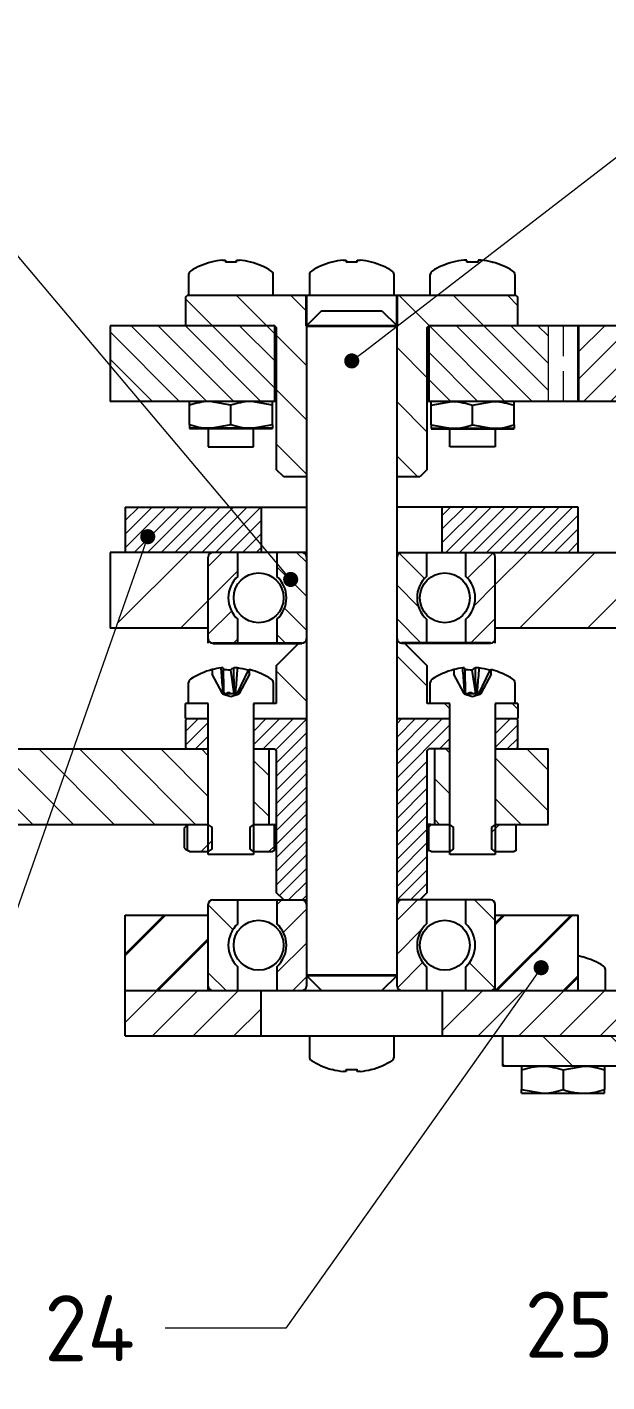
# Model space of a CAD drawing. Header units: millimetres. Extents: x 16604 to 36223, y 4309 to 8014.
# Drawn here: x 19355.9 to 19394.3, y 5139.1 to 5228.8 of the extents above; entities that cross this region are included whole.
import ezdxf
from ezdxf import colors
from ezdxf.entities.mleader import LeaderData, LeaderLine
from ezdxf.math import Vec2, Vec3

# ---------------------------------------------------------------- set-up
doc = ezdxf.new("R2010")
doc.units = ezdxf.units.MM
doc.linetypes.add('ACISOWELD', pattern=[3, 2, -1])
doc.linetypes.add('CENTER', pattern=[50.8, 31.75, -6.35, 6.35, -6.35])
doc.layers.get('0').update_dxf_attribs({"lineweight": 35})
for name, color, linetype, lineweight in [('Nét mảnh', 130, 'Continuous', 13), ('Nét đậm', 7, 'Continuous', 35), ('đường tâm nhỏ', 5, 'CENTER', 13)]:
    doc.layers.add(name, color=color, linetype=linetype, lineweight=lineweight)
doc.styles.get("Standard").update_dxf_attribs({"font": '', "height": 4.375})
doc.styles.get('Standard').set_extended_font_data('TCVN 7284')
pattern_1 = [(135, (19173.833, 5061.4), (-13.4704, -13.4704), []), (135, (19173.833, 5065.89), (-13.4704, -13.4704), []), (135, (19173.833, 5070.38), (-13.4704, -13.4704), []), (135, (19173.833, 5074.87), (-13.4704, -13.4704), [])]
pattern_2 = [(45, (19173.8327, 5061.4), (-2.245064, 2.245064), [])]
pattern_3 = [(135, (0.884, -0.884), (-2.24506403, -2.24506403), [])]
pattern_4 = [(45, (0.8839, -0.8839), (-1.12253202, 1.12253202), [])]
pattern_5 = [(45, (0.8839, -0.8839), (-0.449012806, 0.449012806), [])]
pattern_6 = [(45, (0.884, -0.884), (-2.24506403, 2.24506403), [])]

# ---------------------------------------------------------------- blocks, each defined once
blk = doc.blocks.new('_Dot')
at = {"color": 0, "linetype": 'ByBlock', "lineweight": -2}
blk.add_line((-0.5, 0), (-1, 0), dxfattribs=at)
at = {"color": 0, "linetype": 'ByBlock', "const_width": 0.5}
blk.add_lwpolyline([(-0.25, 0, 1), (0.25, 0, 1)], format="xyb", close=True, dxfattribs=at)

msp = doc.modelspace()

# ---------------------------------------------------------------- hatches: boundary and pattern name
at = {"linetype": 'Continuous', "lineweight": 18}
h = msp.add_hatch(dxfattribs=at)
h.set_pattern_fill('ANSI34', angle=90, style=0)
h.set_pattern_definition(pattern_1)
h.paths.add_polyline_path([(19374.409, 5187.976), (19373.909, 5187.976), (19372.409, 5186.476), (19372.409, 5183.976), (19370.909, 5183.976), (19370.909, 5182.976), (19374.409, 5182.976)], flags=0)
h = msp.add_hatch(dxfattribs=at)
h.set_pattern_fill('ANSI34', angle=90, style=0)
h.set_pattern_definition(pattern_1)
h.paths.add_polyline_path([(19380.909, 5187.976), (19380.409, 5187.976), (19380.409, 5182.976), (19383.909, 5182.976), (19383.909, 5183.976), (19382.409, 5183.976), (19382.409, 5186.476)], flags=0)
h = msp.add_hatch(dxfattribs=at)
h.set_pattern_fill('ANSI34', angle=90, style=0)
h.set_pattern_definition(pattern_1)
h.paths.add_polyline_path([(19388.409, 5183.976), (19386.909, 5183.976), (19386.909, 5182.976), (19388.409, 5182.976)], flags=0)
h = msp.add_hatch(dxfattribs=at)
h.set_pattern_fill('ANSI31', style=0)
h.set_pattern_definition(pattern_2)
h.paths.add_polyline_path([(19366.526, 5174.252), (19366.659, 5174.176), (19367.909, 5174.176), (19368.159, 5174.351), (19368.159, 5175.775), (19367.909, 5175.95), (19367.909, 5175.976), (19366.659, 5175.976), (19366.526, 5175.899)], flags=0)
h = msp.add_hatch(dxfattribs=at)
h.set_pattern_fill('ANSI31', style=0)
h.set_pattern_definition(pattern_2)
h.paths.add_polyline_path([(19372.159, 5174.176), (19372.291, 5174.252), (19372.291, 5175.899), (19372.159, 5175.976), (19370.909, 5175.976), (19370.909, 5175.95), (19370.659, 5175.775), (19370.659, 5174.351), (19370.909, 5174.176)], flags=0)
h = msp.add_hatch(dxfattribs=at)
h.set_pattern_fill('ANSI31', style=0)
h.set_pattern_definition(pattern_2)
h.paths.add_polyline_path([(19382.526, 5174.252), (19382.659, 5174.176), (19383.909, 5174.176), (19384.159, 5174.351), (19384.159, 5175.775), (19383.909, 5175.95), (19383.909, 5175.976), (19382.659, 5175.976), (19382.526, 5175.899)], flags=0)
h = msp.add_hatch(dxfattribs=at)
h.set_pattern_fill('ANSI31', style=0)
h.set_pattern_definition(pattern_2)
h.paths.add_polyline_path([(19388.159, 5174.176), (19388.291, 5174.252), (19388.291, 5175.899), (19388.159, 5175.976), (19386.909, 5175.976), (19386.909, 5175.95), (19386.659, 5175.775), (19386.659, 5174.351), (19386.909, 5174.176)], flags=0)
at = {"layer": 'Nét mảnh', "true_color": 0x58ba48}
h = msp.add_hatch(dxfattribs=at)
h.set_pattern_fill('ANSI31', color=85, scale=0.8, angle=90)
h.set_pattern_definition([(135, (0.884, -0.884), (-1.79605122, -1.79605122), [])])
h.paths.add_polyline_path([(19382.409, 5208.876), (19382.509, 5208.976), (19388.309, 5208.976), (19388.409, 5209.076), (19388.409, 5210.876), (19388.309, 5210.976), (19380.409, 5210.976), (19380.409, 5198.976), (19381.909, 5198.976), (19382.409, 5199.476)])
h.paths.add_polyline_path([(19374.409, 5210.976), (19366.509, 5210.976), (19366.409, 5210.876), (19366.409, 5209.076), (19366.509, 5208.976), (19372.309, 5208.976), (19372.409, 5208.876), (19372.409, 5199.476), (19372.909, 5198.976), (19374.409, 5198.976)])
at = {"layer": 'Nét mảnh', "true_color": 0xed1f24}
h = msp.add_hatch(dxfattribs=at)
h.set_pattern_fill('ANSI31', color=240, scale=0.4, angle=90)
h.set_pattern_definition([(135, (0.8839, -0.8839), (-0.89802561, -0.89802561), [])])
edge = h.paths.add_edge_path()
edge.add_line((19372.309, 5208.976), (19361.409, 5208.976))
edge.add_line((19361.409, 5208.976), (19361.409, 5206.35))
edge.add_line((19361.409, 5206.35), (19363.414, 5203.976))
edge.add_line((19363.414, 5203.976), (19371.964, 5203.976))
edge.add_spline(control_points=[(19371.964, 5203.976), (19371.98, 5203.976), (19371.995, 5203.976), (19372.011, 5203.976)], knot_values=[0, 0, 0, 0, 0.0949, 0.0949, 0.0949, 0.0949], degree=3, periodic=0)
edge.add_spline(control_points=[(19372.409, 5203.911), (19372.294, 5203.941), (19372.162, 5203.973), (19372.028, 5203.976), (19372.011, 5203.976)], knot_values=[0.0949, 0.0949, 0.0949, 0.0949, 0.817864, 0.923924, 0.923924, 0.923924, 0.923924], degree=3, periodic=0)
edge.add_line((19372.011, 5203.976), (19372.309, 5203.976))
edge.add_line((19372.309, 5203.976), (19372.309, 5208.976))
h.paths.add_polyline_path([(19390.409, 5208.976), (19382.509, 5208.976), (19382.509, 5203.976), (19390.409, 5203.976)])
at = {"layer": 'Nét mảnh', "true_color": 0x58ba48}
h = msp.add_hatch(dxfattribs=at)
h.set_pattern_fill('ANSI31', color=85, scale=0.4)
h.set_pattern_definition([(45, (0.8839, -0.8839), (-0.89802561, 0.89802561), [])])
h.paths.add_polyline_path([(19402.309, 5208.976), (19392.409, 5208.976), (19392.409, 5203.976), (19402.309, 5203.976)])
h.paths.add_polyline_path([(19421.158, 5208.976), (19412.509, 5208.976), (19412.509, 5203.976), (19421.158, 5203.976)])
h = msp.add_hatch(dxfattribs=at)
h.set_pattern_fill('ANSI31', color=85, scale=0.2)
h.set_pattern_definition(pattern_5)
h.paths.add_polyline_path([(19369.325, 5196.976), (19362.409, 5196.976), (19362.409, 5193.976), (19371.409, 5193.976), (19371.409, 5194.508)])
h.paths.add_polyline_path([(19392.409, 5196.976), (19383.409, 5196.976), (19383.409, 5193.976), (19392.409, 5193.976)])
h.paths.add_polyline_path([(19371.409, 5196.976), (19369.325, 5196.976), (19371.409, 5194.508)], flags=17)
at = {"layer": 'Nét mảnh', "true_color": 0xc8c92d}
h = msp.add_hatch(dxfattribs=at)
h.set_pattern_fill('ANSI31', color=52)
h.set_pattern_definition(pattern_6)
h.paths.add_polyline_path([(19402.809, 5193.976), (19386.609, 5193.976, -0.414214), (19386.909, 5193.676), (19386.909, 5188.976), (19402.809, 5188.976)])
h.paths.add_polyline_path([(19367.909, 5193.676, -0.414214), (19368.209, 5193.976), (19363.533, 5193.976), (19361.776, 5188.976), (19367.909, 5188.976)])
h.paths.add_polyline_path([(19428.409, 5193.976), (19412.913, 5193.976), (19412.116, 5188.976), (19428.409, 5188.976)])
h.paths.add_polyline_path([(19412.913, 5193.976), (19411.863, 5193.976), (19411.863, 5188.976), (19412.116, 5188.976)])
at = {"layer": 'Nét mảnh', "true_color": 0xed1f24}
h = msp.add_hatch(dxfattribs=at)
h.set_pattern_fill('ANSI31', color=240, scale=0.5)
h.set_pattern_definition(pattern_4)
h.paths.add_polyline_path([(19367.909, 5188.276, 0.414214), (19368.209, 5187.976), (19369.859, 5187.976), (19369.859, 5189.556, -0.440225), (19369.859, 5192.395), (19369.859, 5193.976), (19368.209, 5193.976, 0.414214), (19367.909, 5193.676)])
h.paths.add_polyline_path([(19386.909, 5193.676, 0.414214), (19386.609, 5193.976), (19384.959, 5193.976), (19384.959, 5192.395, -0.440225), (19384.959, 5189.556), (19384.959, 5187.976), (19386.609, 5187.976, 0.414214), (19386.909, 5188.276)])
at = {"layer": 'Nét mảnh', "true_color": 0x58ba48}
h = msp.add_hatch(dxfattribs=at)
h.set_pattern_fill('ANSI31', color=85, scale=0.5, angle=90)
h.set_pattern_definition([(135, (0.8839, -0.8839), (-1.12253202, -1.12253202), [])])
h.paths.add_polyline_path([(19380.409, 5188.276, 0.414214), (19380.709, 5187.976), (19382.359, 5187.976), (19382.359, 5189.556, -0.440225), (19382.359, 5192.395), (19382.359, 5193.976), (19380.709, 5193.976, 0.414214), (19380.409, 5193.676)])
h.paths.add_polyline_path([(19372.459, 5189.556), (19372.459, 5187.976), (19374.109, 5187.976, 0.414214), (19374.409, 5188.276), (19374.409, 5193.676, 0.414214), (19374.109, 5193.976), (19372.459, 5193.976), (19372.459, 5192.395, -0.440225)])
h = msp.add_hatch(dxfattribs=at)
h.set_pattern_fill('ANSI31', color=85, scale=0.2)
h.set_pattern_definition(pattern_5)
h.paths.add_polyline_path([(19366.409, 5181.076), (19366.509, 5180.976), (19367.809, 5180.976), (19367.909, 5181.076), (19367.909, 5182.976), (19366.509, 5182.976), (19366.409, 5182.876)])
h.paths.add_polyline_path([(19374.409, 5182.976), (19370.909, 5182.976), (19370.909, 5180.976), (19372.309, 5180.976), (19372.409, 5180.876), (19372.409, 5171.476), (19372.909, 5170.976), (19374.409, 5170.976)])
h.paths.add_polyline_path([(19382.509, 5180.976), (19383.809, 5180.976), (19383.909, 5181.076), (19383.909, 5182.976), (19380.409, 5182.976), (19380.409, 5170.976), (19381.909, 5170.976), (19382.409, 5171.476), (19382.409, 5180.876)])
h.paths.add_polyline_path([(19388.409, 5182.876), (19388.309, 5182.976), (19386.909, 5182.976), (19386.909, 5181.076), (19387.009, 5180.976), (19388.309, 5180.976), (19388.409, 5181.076)])
at = {"layer": 'Nét mảnh'}
h = msp.add_hatch(dxfattribs=at)
h.set_pattern_fill('ANSI31', color=6, scale=0.6, angle=90)
h.set_pattern_definition([(135, (0.8839, -0.8839), (-1.34703842, -1.34703842), [])])
h.paths.add_polyline_path([(19241.123, 5180.976), (19229.409, 5180.976), (19229.409, 5176.275)], flags=17)
h.paths.add_polyline_path([(19241.409, 5180.976), (19241.123, 5180.976), (19229.409, 5176.275), (19229.409, 5175.976), (19241.409, 5175.976)])
h.paths.add_polyline_path([(19291.909, 5180.976), (19271.409, 5180.976), (19271.409, 5175.976), (19291.909, 5175.976)])
h.paths.add_polyline_path([(19367.909, 5180.976), (19316.909, 5180.976), (19316.909, 5175.976), (19367.909, 5175.976)])
h.paths.add_polyline_path([(19371.909, 5180.976), (19370.909, 5180.976), (19370.909, 5175.976), (19371.909, 5175.976)])
h.paths.add_polyline_path([(19383.909, 5180.976), (19382.909, 5180.976), (19382.909, 5175.976), (19383.909, 5175.976)])
h.paths.add_polyline_path([(19390.409, 5180.976), (19386.909, 5180.976), (19386.909, 5175.976), (19390.409, 5175.976)])
at = {"layer": 'Nét mảnh', "true_color": 0xed1f24}
h = msp.add_hatch(dxfattribs=at)
h.set_pattern_fill('ANSI31', color=240, angle=90)
h.set_pattern_definition(pattern_3)
h.paths.add_polyline_path([(19369.859, 5170.976), (19368.209, 5170.976, 0.414214), (19367.909, 5170.676), (19367.909, 5165.276, 0.414214), (19368.209, 5164.976), (19369.859, 5164.976), (19369.859, 5166.556, -0.440225), (19369.859, 5169.395)])
h.paths.add_polyline_path([(19386.909, 5170.676, 0.414214), (19386.609, 5170.976), (19384.959, 5170.976), (19384.959, 5169.395, -0.440225), (19384.959, 5166.556), (19384.959, 5164.976), (19386.609, 5164.976, 0.414214), (19386.909, 5165.276)])
at = {"layer": 'Nét mảnh', "true_color": 0x58ba48}
h = msp.add_hatch(dxfattribs=at)
h.set_pattern_fill('ANSI31', color=85, scale=0.5)
h.set_pattern_definition(pattern_4)
h.paths.add_polyline_path([(19380.409, 5165.276, 0.414214), (19380.709, 5164.976), (19382.359, 5164.976), (19382.359, 5166.556, -0.440225), (19382.359, 5169.395), (19382.359, 5170.976), (19380.709, 5170.976, 0.414214), (19380.409, 5170.676)])
h.paths.add_polyline_path([(19372.459, 5170.976), (19372.459, 5169.395, -0.440225), (19372.459, 5166.556), (19372.459, 5164.976), (19374.109, 5164.976, 0.414214), (19374.409, 5165.276), (19374.409, 5170.676, 0.414214), (19374.109, 5170.976)])
at = {"layer": 'Nét mảnh'}
h = msp.add_hatch(dxfattribs=at)
h.set_pattern_fill('ANSI31', color=6, scale=0.6)
h.set_pattern_definition([(45, (0.8839, -0.8839), (-1.34703842, 1.34703842), [])])
h.paths.add_polyline_path([(19549.409, 5164.976), (19431.625, 5164.976), (19432.817, 5161.976), (19549.409, 5161.976)])
h.paths.add_polyline_path([(19431.625, 5164.976), (19410.876, 5164.976), (19410.047, 5161.976), (19432.817, 5161.976)])
h.paths.add_polyline_path([(19371.409, 5164.976), (19363.941, 5164.976), (19362.409, 5163.132), (19362.409, 5161.976), (19371.409, 5161.976)])
h.paths.add_polyline_path([(19363.941, 5164.976), (19362.409, 5164.976), (19362.409, 5163.132)], flags=17)
h.paths.add_polyline_path([(19410.876, 5164.976), (19383.409, 5164.976), (19383.409, 5161.976), (19410.047, 5161.976)])
h = msp.add_hatch(dxfattribs=at)
h.set_pattern_fill('ANSI31', color=5, angle=90)
h.set_pattern_definition(pattern_3)
h.paths.add_polyline_path([(19455.409, 5161.976), (19432.817, 5161.976), (19434.805, 5156.976), (19445.409, 5156.976), (19445.409, 5159.976), (19455.409, 5159.976)])
h.paths.add_polyline_path([(19432.817, 5161.976), (19431.409, 5161.976), (19431.409, 5159.976), (19411.409, 5159.976), (19411.409, 5161.976), (19410.047, 5161.976), (19408.665, 5156.976), (19434.805, 5156.976)])
h.paths.add_polyline_path([(19410.047, 5161.976), (19387.409, 5161.976), (19387.409, 5159.976), (19397.409, 5159.976), (19397.409, 5156.976), (19408.665, 5156.976)])
at = {"layer": 'Nét đậm', "true_color": 0x105689}
h = msp.add_hatch(dxfattribs=at)
h.set_pattern_fill('ANSI31', color=146)
h.set_pattern_definition(pattern_6)
h.paths.add_polyline_path([(19367.909, 5169.976), (19362.409, 5169.976), (19362.409, 5164.976), (19367.909, 5164.976)])
h.paths.add_polyline_path([(19392.409, 5169.976), (19386.909, 5169.976), (19386.909, 5164.976), (19392.409, 5164.976)])

# ---------------------------------------------------------------- linework, layer by layer
at = {"color": 7, "linetype": 'Continuous', "lineweight": 25}
for p, q in [((19368.103, 5213.188), (19368.096, 5213.2)), ((19368.844, 5213.33), (19369.039, 5213.33)), ((19369.039, 5213.33), (19369.039, 5213.188)), ((19369.779, 5213.188), (19369.779, 5213.33)), ((19369.779, 5213.33), (19369.974, 5213.33)), ((19370.722, 5213.2), (19370.715, 5213.188)), ((19376.103, 5213.188), (19376.096, 5213.2)), ((19376.844, 5213.33), (19377.039, 5213.33)), ((19377.039, 5213.33), (19377.039, 5213.188)), ((19377.779, 5213.188), (19377.779, 5213.33)), ((19377.779, 5213.33), (19377.974, 5213.33)), ((19378.722, 5213.2), (19378.715, 5213.188)), ((19384.096, 5213.2), (19384.103, 5213.188)), ((19385.039, 5213.33), (19384.844, 5213.33)), ((19385.039, 5213.188), (19385.039, 5213.33)), ((19385.974, 5213.33), (19385.779, 5213.33)), ((19385.779, 5213.33), (19385.779, 5213.188)), ((19386.715, 5213.188), (19386.722, 5213.2)), ((19366.609, 5212.372), (19366.609, 5210.976)), ((19372.209, 5210.976), (19372.209, 5212.372)), ((19374.609, 5212.372), (19374.609, 5210.976)), ((19380.209, 5210.976), (19380.209, 5212.372)), ((19382.609, 5210.976), (19382.609, 5212.372)), ((19388.209, 5212.372), (19388.209, 5210.976)), ((19366.409, 5210.876), (19366.509, 5210.976)), ((19366.409, 5210.876), (19366.409, 5209.076)), ((19388.309, 5210.976), (19366.509, 5210.976)), ((19388.309, 5210.976), (19388.409, 5210.876)), ((19388.409, 5209.076), (19388.409, 5210.876)), ((19375.409, 5209.976), (19374.409, 5208.976)), ((19375.409, 5209.976), (19379.409, 5209.976)), ((19379.409, 5209.976), (19380.409, 5208.976)), ((19361.409, 5208.976), (19361.409, 5203.976)), ((19372.309, 5208.976), (19361.409, 5208.976)), ((19366.509, 5208.976), (19366.409, 5209.076)), ((19372.309, 5208.976), (19372.409, 5208.876)), ((19372.309, 5203.976), (19372.309, 5208.976)), ((19372.409, 5208.876), (19372.409, 5199.476)), ((19374.409, 5208.976), (19374.409, 5165.276)), ((19380.409, 5165.276), (19380.409, 5208.976)), ((19382.409, 5208.876), (19382.509, 5208.976)), ((19382.409, 5199.476), (19382.409, 5208.876)), ((19382.509, 5208.976), (19382.509, 5203.976)), ((19402.309, 5208.976), (19382.509, 5208.976)), ((19388.409, 5209.076), (19388.309, 5208.976)), ((19372.409, 5203.976), (19361.409, 5203.976)), ((19372.159, 5203.976), (19366.659, 5203.976)), ((19366.659, 5202.421), (19366.659, 5203.73)), ((19367.909, 5203.976), (19367.909, 5203.974)), ((19369.409, 5203.73), (19368.034, 5203.976)), ((19369.409, 5202.421), (19369.409, 5203.73)), ((19372.159, 5203.73), (19370.784, 5203.976)), ((19370.909, 5203.953), (19370.909, 5203.976)), ((19372.159, 5202.421), (19372.159, 5203.73)), ((19402.409, 5203.976), (19382.409, 5203.976)), ((19382.659, 5203.73), (19384.034, 5203.976)), ((19382.659, 5202.421), (19382.659, 5203.73)), ((19385.409, 5203.73), (19386.784, 5203.976)), ((19385.409, 5202.421), (19385.409, 5203.73)), ((19388.159, 5202.421), (19388.159, 5203.73)), ((19369.409, 5202.421), (19368.034, 5202.176)), ((19372.159, 5202.421), (19370.784, 5202.176)), ((19382.659, 5202.421), (19384.034, 5202.176)), ((19385.409, 5202.421), (19386.784, 5202.176)), ((19367.909, 5202.178), (19367.909, 5200.976)), ((19370.909, 5200.976), (19370.909, 5202.198)), ((19383.909, 5200.976), (19383.909, 5202.198)), ((19386.909, 5202.178), (19386.909, 5200.976)), ((19367.909, 5200.976), (19370.909, 5200.976)), ((19386.909, 5200.976), (19383.909, 5200.976)), ((19372.909, 5198.976), (19372.409, 5199.476)), ((19374.409, 5198.976), (19372.909, 5198.976)), ((19381.909, 5198.976), (19380.409, 5198.976)), ((19382.409, 5199.476), (19381.909, 5198.976)), ((19362.409, 5196.976), (19362.409, 5193.976)), ((19362.409, 5196.976), (19374.409, 5196.976)), ((19371.409, 5196.976), (19371.409, 5193.976)), ((19392.409, 5196.976), (19380.409, 5196.976)), ((19383.409, 5193.976), (19383.409, 5196.976)), ((19392.409, 5193.976), (19392.409, 5196.976)), ((19361.409, 5193.976), (19361.409, 5188.976)), ((19374.409, 5193.976), (19361.409, 5193.976)), ((19367.909, 5187.976), (19367.909, 5193.676)), ((19369.859, 5192.395), (19369.859, 5193.976)), ((19372.459, 5193.976), (19372.459, 5192.395)), ((19380.409, 5193.976), (19402.809, 5193.976)), ((19382.359, 5193.976), (19382.359, 5192.395)), ((19384.959, 5192.395), (19384.959, 5193.976)), ((19386.909, 5187.976), (19386.909, 5193.676)), ((19367.909, 5188.976), (19361.409, 5188.976)), ((19369.859, 5187.976), (19369.859, 5189.556)), ((19372.459, 5189.556), (19372.459, 5187.976)), ((19382.359, 5189.556), (19382.359, 5187.976)), ((19384.959, 5187.976), (19384.959, 5189.556)), ((19403.386, 5188.976), (19386.909, 5188.976)), ((19372.409, 5186.476), (19373.909, 5187.976)), ((19380.909, 5187.976), (19382.409, 5186.476)), ((19368.174, 5186.221), (19368.174, 5185.93)), ((19368.887, 5186.33), (19368.759, 5186.33)), ((19369.37, 5186.188), (19369.604, 5184.626)), ((19369.837, 5186.33), (19369.593, 5186.33)), ((19370.544, 5186.188), (19369.801, 5184.626)), ((19370.644, 5185.93), (19370.644, 5186.221)), ((19372.409, 5186.476), (19372.409, 5183.976)), ((19382.409, 5183.976), (19382.409, 5186.476)), ((19384.174, 5186.221), (19384.174, 5185.93)), ((19384.887, 5186.33), (19384.759, 5186.33)), ((19385.37, 5186.188), (19385.604, 5184.626)), ((19385.837, 5186.33), (19385.593, 5186.33)), ((19386.544, 5186.188), (19385.801, 5184.626)), ((19386.644, 5185.93), (19386.644, 5186.221)), ((19366.609, 5183.976), (19366.609, 5185.372)), ((19368.852, 5184.633), (19368.174, 5185.93)), ((19370.644, 5185.93), (19369.965, 5184.633)), ((19372.209, 5185.372), (19372.209, 5183.976)), ((19382.609, 5183.976), (19382.609, 5185.372)), ((19384.852, 5184.633), (19384.174, 5185.93)), ((19386.644, 5185.93), (19385.965, 5184.633)), ((19388.209, 5185.372), (19388.209, 5183.976)), ((19368.852, 5184.633), (19368.853, 5184.626)), ((19368.853, 5184.626), (19369.409, 5184.445)), ((19369.965, 5184.626), (19368.853, 5184.626)), ((19369.409, 5184.445), (19369.965, 5184.626)), ((19369.965, 5184.626), (19369.965, 5184.633)), ((19384.852, 5184.633), (19384.853, 5184.626)), ((19384.853, 5184.626), (19385.409, 5184.445)), ((19385.965, 5184.626), (19384.853, 5184.626)), ((19385.409, 5184.445), (19385.965, 5184.626)), ((19385.965, 5184.626), (19385.965, 5184.633)), ((19366.409, 5182.976), (19366.409, 5183.976)), ((19367.909, 5183.976), (19366.409, 5183.976)), ((19367.909, 5173.976), (19367.909, 5183.976)), ((19370.909, 5183.976), (19370.909, 5173.976)), ((19372.409, 5183.976), (19370.909, 5183.976)), ((19383.909, 5183.976), (19382.409, 5183.976)), ((19383.909, 5173.976), (19383.909, 5183.976)), ((19386.909, 5183.976), (19386.909, 5173.976)), ((19388.409, 5183.976), (19386.909, 5183.976)), ((19388.409, 5183.976), (19388.409, 5182.976)), ((19366.409, 5182.976), (19367.909, 5182.976)), ((19366.409, 5182.876), (19366.509, 5182.976)), ((19366.409, 5182.876), (19366.409, 5181.076)), ((19370.909, 5182.976), (19374.409, 5182.976)), ((19380.409, 5182.976), (19383.909, 5182.976)), ((19386.909, 5182.976), (19388.409, 5182.976)), ((19388.309, 5182.976), (19388.409, 5182.876)), ((19388.409, 5181.076), (19388.409, 5182.876)), ((19271.409, 5180.976), (19367.909, 5180.976)), ((19366.509, 5180.976), (19366.409, 5181.076)), ((19367.909, 5181.076), (19367.809, 5180.976)), ((19370.909, 5180.976), (19372.309, 5180.976)), ((19371.909, 5180.976), (19371.909, 5175.976)), ((19372.309, 5180.976), (19372.409, 5180.876)), ((19372.409, 5180.876), (19372.409, 5171.476)), ((19382.409, 5180.876), (19382.509, 5180.976)), ((19382.409, 5171.476), (19382.409, 5180.876)), ((19383.909, 5180.976), (19382.509, 5180.976)), ((19382.909, 5175.976), (19382.909, 5180.976)), ((19383.909, 5181.076), (19383.809, 5180.976)), ((19387.009, 5180.976), (19386.909, 5181.076)), ((19386.909, 5180.976), (19390.409, 5180.976)), ((19388.409, 5181.076), (19388.309, 5180.976)), ((19390.409, 5175.976), (19390.409, 5180.976)), ((19229.409, 5175.976), (19367.909, 5175.976)), ((19366.31, 5175.73), (19366.31, 5174.421)), ((19366.659, 5175.976), (19366.526, 5175.899)), ((19366.526, 5174.252), (19366.526, 5175.899)), ((19367.909, 5175.95), (19368.159, 5175.775)), ((19368.159, 5174.351), (19368.159, 5175.775)), ((19370.659, 5175.775), (19370.909, 5175.95)), ((19370.659, 5175.775), (19370.659, 5174.351)), ((19370.909, 5175.976), (19372.409, 5175.976)), ((19372.291, 5175.899), (19372.159, 5175.976)), ((19372.291, 5174.252), (19372.291, 5175.899)), ((19382.626, 5175.976), (19382.409, 5175.976)), ((19382.659, 5175.976), (19382.526, 5175.899)), ((19382.526, 5174.252), (19382.526, 5175.899)), ((19382.659, 5175.976), (19383.909, 5175.976)), ((19383.909, 5175.95), (19384.159, 5175.775)), ((19384.159, 5174.351), (19384.159, 5175.775)), ((19386.659, 5175.775), (19386.909, 5175.95)), ((19386.659, 5175.775), (19386.659, 5174.351)), ((19386.909, 5175.976), (19390.409, 5175.976)), ((19388.291, 5175.899), (19388.159, 5175.976)), ((19388.291, 5174.252), (19388.291, 5175.899)), ((19366.659, 5174.176), (19366.526, 5174.252)), ((19366.659, 5174.176), (19367.909, 5174.176)), ((19368.159, 5174.351), (19367.909, 5174.176)), ((19370.909, 5173.976), (19367.909, 5173.976)), ((19370.909, 5174.176), (19370.659, 5174.351)), ((19370.909, 5174.176), (19372.159, 5174.176)), ((19372.291, 5174.252), (19372.159, 5174.176)), ((19382.659, 5174.176), (19382.526, 5174.252)), ((19382.659, 5174.176), (19383.909, 5174.176)), ((19384.159, 5174.351), (19383.909, 5174.176)), ((19386.909, 5173.976), (19383.909, 5173.976)), ((19386.909, 5174.176), (19386.659, 5174.351)), ((19386.909, 5174.176), (19388.159, 5174.176)), ((19388.291, 5174.252), (19388.159, 5174.176)), ((19368.209, 5170.976), (19374.409, 5170.976)), ((19369.859, 5169.395), (19369.859, 5170.976)), ((19372.909, 5170.976), (19372.409, 5171.476)), ((19372.459, 5170.976), (19372.459, 5169.395)), ((19386.609, 5170.976), (19380.409, 5170.976)), ((19382.409, 5171.476), (19381.909, 5170.976)), ((19382.359, 5170.976), (19382.359, 5169.395)), ((19384.959, 5169.395), (19384.959, 5170.976)), ((19367.909, 5164.976), (19367.909, 5170.676)), ((19386.909, 5164.976), (19386.909, 5170.676)), ((19362.409, 5161.976), (19362.409, 5169.976)), ((19362.409, 5169.976), (19367.909, 5169.976)), ((19386.909, 5169.976), (19392.409, 5169.976)), ((19392.409, 5164.976), (19392.409, 5169.976)), ((19369.859, 5164.976), (19369.859, 5166.556)), ((19372.459, 5166.556), (19372.459, 5164.976)), ((19382.359, 5166.556), (19382.359, 5164.976)), ((19384.959, 5164.976), (19384.959, 5166.556)), ((19392.722, 5167.2), (19392.715, 5167.188)), ((19374.409, 5165.976), (19375.409, 5164.976)), ((19380.409, 5165.976), (19379.409, 5164.976)), ((19394.209, 5164.976), (19394.209, 5166.372)), ((19362.409, 5164.976), (19549.409, 5164.976)), ((19371.409, 5161.976), (19371.409, 5164.976)), ((19383.409, 5164.976), (19383.409, 5161.976)), ((19362.409, 5161.976), (19549.409, 5161.976)), ((19374.609, 5161.976), (19374.609, 5160.579)), ((19380.209, 5160.579), (19380.209, 5161.976)), ((19387.409, 5159.976), (19387.409, 5161.976)), ((19376.096, 5159.751), (19376.103, 5159.764)), ((19377.039, 5159.622), (19376.844, 5159.622)), ((19377.039, 5159.764), (19377.039, 5159.622)), ((19377.779, 5159.622), (19377.779, 5159.764)), ((19377.974, 5159.622), (19377.779, 5159.622)), ((19378.715, 5159.764), (19378.722, 5159.751)), ((19397.409, 5159.976), (19387.409, 5159.976)), ((19388.659, 5159.73), (19388.659, 5158.421)), ((19391.409, 5159.73), (19392.784, 5159.976)), ((19391.409, 5159.73), (19391.409, 5158.421)), ((19394.159, 5159.73), (19394.159, 5158.421)), ((19388.659, 5158.421), (19390.034, 5158.176)), ((19388.659, 5158.176), (19394.159, 5158.176))]:
    msp.add_line(p, q, dxfattribs=at)
for centre in [(19371.245, 5190.976), (19383.573, 5190.976), (19371.245, 5167.976), (19383.573, 5167.976)]:
    msp.add_circle(centre, 1.653, dxfattribs=at)
for centre, radius, start, end in [((19369.409, 5208.376), 5, 105.21928, 122.33603), ((19369.409, 5208.376), 4.986, 96.50342, 105.18786), ((19369.409, 5207.723), 5.477, 86.1266, 93.8734), ((19369.409, 5208.376), 4.986, 74.81214, 83.49658), ((19369.409, 5208.376), 5, 57.66397, 74.78072), ((19377.409, 5208.376), 5, 105.21928, 122.33603), ((19377.409, 5208.376), 4.986, 96.50342, 105.18786), ((19377.409, 5207.723), 5.477, 86.1266, 93.8734), ((19377.409, 5208.376), 4.986, 74.81214, 83.49658), ((19377.409, 5208.376), 5, 57.66397, 74.78072), ((19385.409, 5208.376), 5, 105.21928, 122.33603), ((19385.409, 5208.376), 4.986, 96.50342, 105.18786), ((19385.409, 5207.723), 5.477, 86.1266, 93.8734), ((19385.409, 5208.376), 4.986, 74.81214, 83.49658), ((19385.409, 5208.376), 5, 57.66397, 74.78072), ((19366.879, 5212.372), 0.27, 122.33603, 180), ((19371.939, 5212.372), 0.27, 0, 57.66397), ((19374.879, 5212.372), 0.27, 122.33603, 180), ((19379.939, 5212.372), 0.27, 0, 57.66397), ((19382.879, 5212.372), 0.27, 122.33603, 180), ((19387.939, 5212.372), 0.27, 0, 57.66397), ((19368.209, 5193.676), 0.3, 90, 180), ((19374.109, 5193.676), 0.3, 0, 90), ((19380.709, 5193.676), 0.3, 90, 180), ((19386.609, 5193.676), 0.3, 0, 90), ((19371.159, 5190.976), 1.925, 132.47937, 227.52063), ((19371.159, 5190.976), 1.925, 312.47937, 47.52063), ((19383.659, 5190.976), 1.925, 132.47937, 227.52063), ((19383.659, 5190.976), 1.925, 312.47937, 47.52063), ((19368.209, 5188.276), 0.3, 180, 270), ((19374.109, 5188.276), 0.3, 270, 0), ((19380.709, 5188.276), 0.3, 180, 270), ((19386.609, 5188.276), 0.3, 270, 0), ((19369.409, 5181.376), 5, 104.29544, 122.33603), ((19369.301, 5181.803), 4.56, 96.81754, 104.29968), ((19369.016, 5181.167), 5.033, 85.96115, 91.45065), ((19369.859, 5185.668), 0.714, 111.94124, 133.23873), ((19369.295, 5181.799), 4.563, 74.10984, 83.18039), ((19370.667, 5185.604), 0.596, 92.20414, 101.81779), ((19369.409, 5181.376), 5, 57.66397, 75.70456), ((19385.409, 5181.376), 5, 104.29544, 122.33603), ((19385.301, 5181.803), 4.56, 96.81754, 104.29968), ((19385.016, 5181.167), 5.033, 85.96115, 91.45065), ((19385.859, 5185.668), 0.714, 111.94124, 133.23873), ((19385.295, 5181.799), 4.563, 74.10984, 83.18039), ((19386.667, 5185.604), 0.596, 92.20414, 101.81779), ((19385.409, 5181.376), 5, 57.66397, 75.70456), ((19366.879, 5185.372), 0.27, 122.33603, 180), ((19371.939, 5185.372), 0.27, 0, 57.66397), ((19382.879, 5185.372), 0.27, 122.33603, 180), ((19387.939, 5185.372), 0.27, 0, 57.66397), ((19367.809, 5183.876), 0.1, 0, 90), ((19371.009, 5183.876), 0.1, 90, 180), ((19383.809, 5183.876), 0.1, 0, 90), ((19387.009, 5183.876), 0.1, 90, 180), ((19368.209, 5170.676), 0.3, 90, 180), ((19374.109, 5170.676), 0.3, 0, 90), ((19380.709, 5170.676), 0.3, 90, 180), ((19386.609, 5170.676), 0.3, 0, 90), ((19371.159, 5167.976), 1.925, 132.47937, 227.52063), ((19371.159, 5167.976), 1.925, 312.47937, 47.52063), ((19383.659, 5167.976), 1.925, 132.47937, 227.52063), ((19383.659, 5167.976), 1.925, 312.47937, 47.52063), ((19391.409, 5162.376), 4.986, 74.81214, 78.43088), ((19391.409, 5162.376), 5, 57.66397, 74.78072), ((19393.939, 5166.372), 0.27, 0, 57.66397), ((19368.209, 5165.276), 0.3, 180, 270), ((19374.109, 5165.276), 0.3, 270, 0), ((19380.709, 5165.276), 0.3, 180, 270), ((19386.609, 5165.276), 0.3, 270, 0), ((19374.879, 5160.579), 0.27, 180, 237.66397), ((19377.409, 5164.576), 5, 237.66397, 254.78072), ((19377.409, 5164.576), 5, 285.21928, 302.33603), ((19379.939, 5160.579), 0.27, 302.33603, 0), ((19377.409, 5164.576), 4.986, 254.81214, 263.49658), ((19377.409, 5165.228), 5.477, 266.1266, 273.8734), ((19377.409, 5164.576), 4.986, 276.50342, 285.18786)]:
    msp.add_arc(centre, radius, start, end, dxfattribs=at)
for centre, major_axis, ratio, start_param, end_param in [((19369.343, 5183.706), (-0.477, 0.985), 0.120244, 0.291479, 0.311247), ((19369.388, 5183.706), (-0.187, 0.982), 0.457928, 5.826755, 6.565581), ((19369.475, 5183.706), (0.477, 0.985), 0.120244, 5.991706, 6.710764), ((19385.343, 5183.706), (-0.477, 0.985), 0.120244, 0.291479, 0.311247), ((19385.388, 5183.706), (-0.187, 0.982), 0.457928, 5.826755, 6.565581), ((19385.475, 5183.706), (0.477, 0.985), 0.120244, 5.991706, 6.710764)]:
    msp.add_ellipse(centre, major_axis=major_axis, ratio=ratio, start_param=start_param, end_param=end_param, dxfattribs=at)
for points, knots in [([(19368.034, 5203.976), (19368.001, 5203.975), (19367.537, 5203.972), (19367.082, 5203.847), (19366.659, 5203.73)], [0, 0, 0, 0, 0.0701503, 1, 1, 1, 1]), ([(19366.659, 5203.73), (19366.659, 5203.767), (19366.659, 5203.911), (19366.659, 5203.948), (19366.659, 5203.976)], [0, 0, 0, 0, 0.257551, 1, 1, 1, 1]), ([(19370.784, 5203.976), (19370.751, 5203.975), (19370.287, 5203.972), (19369.832, 5203.847), (19369.409, 5203.73)], [0, 0, 0, 0, 0.07015, 1, 1, 1, 1]), ([(19372.159, 5203.73), (19372.159, 5203.767), (19372.159, 5203.911), (19372.159, 5203.948), (19372.159, 5203.976)], [0, 0, 0, 0, 0.2575513, 1, 1, 1, 1]), ([(19382.659, 5203.73), (19382.659, 5203.767), (19382.659, 5203.911), (19382.659, 5203.948), (19382.659, 5203.976)], [0, 0, 0, 0, 0.2575513, 1, 1, 1, 1]), ([(19384.034, 5203.976), (19384.067, 5203.975), (19384.531, 5203.972), (19384.986, 5203.847), (19385.409, 5203.73)], [0, 0, 0, 0, 0.07015, 1, 1, 1, 1]), ([(19386.784, 5203.976), (19386.817, 5203.975), (19387.281, 5203.972), (19387.736, 5203.847), (19388.159, 5203.73)], [0, 0, 0, 0, 0.0701503, 1, 1, 1, 1]), ([(19388.159, 5203.73), (19388.159, 5203.767), (19388.159, 5203.911), (19388.159, 5203.948), (19388.159, 5203.976)], [0, 0, 0, 0, 0.257551, 1, 1, 1, 1]), ([(19368.034, 5202.176), (19368.001, 5202.176), (19367.755, 5202.178), (19367.289, 5202.232), (19366.87, 5202.358), (19366.659, 5202.421)], [0, 0, 0, 0, 0.070013, 0.530744, 1, 1, 1, 1]), ([(19366.659, 5202.421), (19366.659, 5202.384), (19366.659, 5202.24), (19366.659, 5202.203), (19366.659, 5202.176)], [0, 0, 0, 0, 0.257551, 1, 1, 1, 1]), ([(19370.784, 5202.176), (19370.751, 5202.176), (19370.287, 5202.179), (19369.832, 5202.305), (19369.409, 5202.421)], [0, 0, 0, 0, 0.07015, 1, 1, 1, 1]), ([(19372.159, 5202.421), (19372.159, 5202.384), (19372.159, 5202.24), (19372.159, 5202.203), (19372.159, 5202.176)], [0, 0, 0, 0, 0.257551, 1, 1, 1, 1]), ([(19382.659, 5202.421), (19382.659, 5202.384), (19382.659, 5202.24), (19382.659, 5202.203), (19382.659, 5202.176)], [0, 0, 0, 0, 0.257551, 1, 1, 1, 1]), ([(19384.034, 5202.176), (19384.067, 5202.176), (19384.531, 5202.179), (19384.986, 5202.305), (19385.409, 5202.421)], [0, 0, 0, 0, 0.07015, 1, 1, 1, 1]), ([(19386.784, 5202.176), (19386.817, 5202.176), (19387.063, 5202.178), (19387.529, 5202.232), (19387.948, 5202.358), (19388.159, 5202.421)], [0, 0, 0, 0, 0.070013, 0.530744, 1, 1, 1, 1]), ([(19388.159, 5202.421), (19388.159, 5202.384), (19388.159, 5202.24), (19388.159, 5202.203), (19388.159, 5202.176)], [0, 0, 0, 0, 0.257551, 1, 1, 1, 1]), ([(19368.902, 5184.626), (19368.894, 5184.717), (19368.85, 5185.218), (19368.803, 5185.787), (19368.765, 5186.264), (19368.759, 5186.33)], [0, 0, 0, 0, 0.1606178, 0.8832571, 1, 1, 1, 1]), ([(19368.887, 5186.33), (19368.888, 5186.264), (19368.9, 5185.787), (19368.915, 5185.218), (19368.929, 5184.717), (19368.932, 5184.626)], [0, 0, 0, 0, 0.116743, 0.839382, 1, 1, 1, 1]), ([(19369.638, 5184.626), (19369.635, 5184.717), (19369.621, 5185.218), (19369.606, 5185.787), (19369.594, 5186.264), (19369.593, 5186.33)], [0, 0, 0, 0, 0.160618, 0.883257, 1, 1, 1, 1]), ([(19369.837, 5186.33), (19369.832, 5186.264), (19369.793, 5185.787), (19369.747, 5185.218), (19369.702, 5184.717), (19369.694, 5184.626)], [0, 0, 0, 0, 0.116743, 0.839382, 1, 1, 1, 1]), ([(19384.902, 5184.626), (19384.894, 5184.717), (19384.85, 5185.218), (19384.803, 5185.787), (19384.765, 5186.264), (19384.759, 5186.33)], [0, 0, 0, 0, 0.160618, 0.883257, 1, 1, 1, 1]), ([(19384.887, 5186.33), (19384.888, 5186.264), (19384.9, 5185.787), (19384.915, 5185.218), (19384.929, 5184.717), (19384.932, 5184.626)], [0, 0, 0, 0, 0.116743, 0.839382, 1, 1, 1, 1]), ([(19385.638, 5184.626), (19385.635, 5184.717), (19385.621, 5185.218), (19385.606, 5185.787), (19385.594, 5186.264), (19385.593, 5186.33)], [0, 0, 0, 0, 0.160618, 0.883257, 1, 1, 1, 1]), ([(19385.837, 5186.33), (19385.832, 5186.264), (19385.793, 5185.787), (19385.747, 5185.218), (19385.702, 5184.717), (19385.694, 5184.626)], [0, 0, 0, 0, 0.116743, 0.839382, 1, 1, 1, 1]), ([(19366.31, 5175.73), (19366.349, 5175.767), (19366.421, 5175.833), (19366.494, 5175.879), (19366.526, 5175.899)], [0, 0, 0, 0, 0.557406, 1, 1, 1, 1]), ([(19382.409, 5175.816), (19382.416, 5175.822), (19382.455, 5175.857), (19382.494, 5175.88), (19382.526, 5175.899)], [0, 0, 0, 0, 0.179005, 1, 1, 1, 1]), ([(19366.31, 5174.421), (19366.349, 5174.385), (19366.421, 5174.319), (19366.494, 5174.273), (19366.526, 5174.252)], [0, 0, 0, 0, 0.557406, 1, 1, 1, 1]), ([(19382.409, 5174.335), (19382.416, 5174.329), (19382.455, 5174.295), (19382.494, 5174.271), (19382.526, 5174.252)], [0, 0, 0, 0, 0.179005, 1, 1, 1, 1]), ([(19388.659, 5159.73), (19388.882, 5159.799), (19389.333, 5159.937), (19389.799, 5159.963), (19390.034, 5159.976)], [0, 0, 0, 0, 0.495458, 1, 1, 1, 1]), ([(19388.659, 5159.976), (19388.659, 5159.972), (19388.659, 5159.958), (19388.659, 5159.827), (19388.659, 5159.73)], [0, 0, 0, 0, 0.268634, 1, 1, 1, 1]), ([(19390.034, 5159.976), (19390.067, 5159.975), (19390.531, 5159.972), (19390.986, 5159.847), (19391.409, 5159.73)], [0, 0, 0, 0, 0.0701503, 1, 1, 1, 1]), ([(19392.784, 5159.976), (19392.817, 5159.975), (19393.281, 5159.972), (19393.736, 5159.847), (19394.159, 5159.73)], [0, 0, 0, 0, 0.07015, 1, 1, 1, 1]), ([(19394.159, 5159.976), (19394.159, 5159.972), (19394.159, 5159.958), (19394.159, 5159.827), (19394.159, 5159.73)], [0, 0, 0, 0, 0.268634, 1, 1, 1, 1]), ([(19388.659, 5158.176), (19388.659, 5158.179), (19388.659, 5158.193), (19388.659, 5158.325), (19388.659, 5158.421)], [0, 0, 0, 0, 0.268634, 1, 1, 1, 1]), ([(19390.034, 5158.176), (19390.067, 5158.176), (19390.531, 5158.179), (19390.986, 5158.305), (19391.409, 5158.421)], [0, 0, 0, 0, 0.07015, 1, 1, 1, 1]), ([(19391.409, 5158.421), (19391.632, 5158.353), (19392.083, 5158.214), (19392.549, 5158.189), (19392.784, 5158.176)], [0, 0, 0, 0, 0.495458, 1, 1, 1, 1]), ([(19392.784, 5158.176), (19392.817, 5158.176), (19393.281, 5158.179), (19393.736, 5158.305), (19394.159, 5158.421)], [0, 0, 0, 0, 0.07015, 1, 1, 1, 1]), ([(19394.159, 5158.176), (19394.159, 5158.179), (19394.159, 5158.193), (19394.159, 5158.325), (19394.159, 5158.421)], [0, 0, 0, 0, 0.268634, 1, 1, 1, 1])]:
    msp.add_open_spline(points, degree=3, knots=knots, dxfattribs=at)
at = {"layer": 'Nét mảnh'}
msp.add_line((19390.409, 5208.976), (19390.409, 5203.976), dxfattribs=at)
at = {"layer": 'Nét đậm'}
for p, q in [((19374.409, 5208.976), (19374.409, 5210.976)), ((19380.409, 5208.976), (19380.409, 5210.976)), ((19374.409, 5208.976), (19380.409, 5208.976)), ((19392.409, 5208.976), (19392.409, 5203.976)), ((19372.159, 5202.176), (19366.659, 5202.176)), ((19382.659, 5202.176), (19388.159, 5202.176)), ((19368.209, 5187.976), (19374.109, 5187.976)), ((19386.609, 5187.976), (19380.709, 5187.976)), ((19380.409, 5165.976), (19374.409, 5165.976))]:
    msp.add_line(p, q, dxfattribs=at)
at = {"layer": 'đường tâm nhỏ', "linetype": 'ACISOWELD'}
msp.add_line((19391.409, 5208.976), (19391.409, 5203.976), dxfattribs=at)

# ---------------------------------------------------------------- leaders
at = {"layer": 'Nét mảnh'}
ml = msp.add_multileader_mtext('Standard', dxfattribs=at)
ml.set_content('17', color=256)
ml.set_leader_properties(linetype='ByLayer', lineweight=13)
ml.set_arrow_properties(name='DOT')
ml.build(insert=Vec2(0, 0))
ml.multileader.update_dxf_attribs({"text_left_attachment_type": 5, "arrow_head_size": 1})
ctx = ml.context
ctx.base_point, ctx.char_height, ctx.arrow_head_size, ctx.plane_origin = Vec3(19407.31, 5223.503), 4.375, 1, Vec3(19377.495, 5203.931)
ctx.left_attachment = 5
notes = []
notes.append((ctx, [(0, (1, 1, 0), (19399.31, 5223.503), (1, 0), 8, [(0, [(19377.409, 5206.655)], 0, [])])]))
ctx.mtext.insert, ctx.mtext.flow_direction = Vec3(19409.31, 5228.753), 5
ml = msp.add_multileader_mtext('Standard', dxfattribs=at)
ml.set_content('18', color=256)
ml.set_leader_properties(linetype='ByLayer', lineweight=13)
ml.set_arrow_properties(name='DOT')
ml.build(insert=Vec2(0, 0))
ml.multileader.update_dxf_attribs({"text_left_attachment_type": 5, "arrow_head_size": 1})
ctx = ml.context
ctx.base_point, ctx.char_height, ctx.arrow_head_size, ctx.plane_origin = Vec3(19328.702, 5222.628), 4.375, 1, Vec3(19373.366, 5192.19)
ctx.left_attachment, ctx.text_align_type = 5, 2
notes.append((ctx, [(0, (1, 1, 0), (19345.077, 5225.69), (-1, 0), 8, [(0, [(19373.366, 5192.19)], 0, [])])]))
ctx.mtext.insert, ctx.mtext.alignment, ctx.mtext.flow_direction = Vec3(19335.077, 5227.878), 3, 5
ml = msp.add_multileader_mtext('Standard', dxfattribs=at)
ml.set_content('23', color=256)
ml.set_leader_properties(linetype='ByLayer', lineweight=13)
ml.set_arrow_properties(name='DOT')
ml.build(insert=Vec2(0, 0))
ml.multileader.update_dxf_attribs({"text_left_attachment_type": 5, "arrow_head_size": 1})
ctx = ml.context
ctx.base_point, ctx.char_height, ctx.arrow_head_size, ctx.plane_origin = Vec3(19328.321, 5139.799), 4.375, 1, Vec3(19366.372, 5167.903)
ctx.left_attachment, ctx.text_align_type = 5, 2
notes.append((ctx, [(0, (1, 1, 0), (19345.571, 5142.862), (-1, 0), 8, [(0, [(19363.9, 5195.021)], 0, [])])]))
ctx.mtext.insert, ctx.mtext.alignment, ctx.mtext.flow_direction = Vec3(19335.571, 5145.049), 3, 5
ml = msp.add_multileader_mtext('Standard', dxfattribs=at)
ml.set_content('25', color=256)
ml.set_leader_properties(linetype='ByLayer', lineweight=13)
ml.set_arrow_properties(name='DOT')
ml.build(insert=Vec2(0, 0))
ml.multileader.update_dxf_attribs({"text_left_attachment_type": 5, "arrow_head_size": 1})
ctx = ml.context
ctx.base_point, ctx.char_height, ctx.arrow_head_size, ctx.plane_origin = Vec3(19387.513, 5139.799), 4.375, 1, Vec3(19416.299, 5184.591)
ctx.left_attachment, ctx.text_align_type = 5, 2
notes.append((ctx, [(1, (1, 1, 0), (19404.763, 5142.862), (-1, 0), 8, [(0, [(19413.13, 5195.34)], 0, [])])]))
ctx.mtext.insert, ctx.mtext.alignment, ctx.mtext.flow_direction = Vec3(19394.763, 5145.049), 3, 5
ml = msp.add_multileader_mtext('Standard', dxfattribs=at)
ml.set_content('24', color=256)
ml.set_leader_properties(linetype='ByLayer', lineweight=13)
ml.set_arrow_properties(name='DOT')
ml.build(insert=Vec2(0, 0))
ml.multileader.update_dxf_attribs({"text_left_attachment_type": 5, "arrow_head_size": 1})
ctx = ml.context
ctx.base_point, ctx.char_height, ctx.arrow_head_size, ctx.plane_origin = Vec3(19355.357, 5139.566), 4.375, 1, Vec3(19400.708, 5159.727)
ctx.left_attachment, ctx.text_align_type = 5, 2
notes.append((ctx, [(0, (1, 1, 0), (19373.044, 5142.628), (-1, 0), 8, [(0, [(19389.953, 5166.491)], 0, [])])]))
ctx.mtext.insert, ctx.mtext.alignment, ctx.mtext.flow_direction = Vec3(19363.044, 5144.816), 3, 5
for ctx, leaders in notes:
    for number, flags, end, landing, length, lines in leaders:
        leader = LeaderData()
        leader.index, (leader.has_last_leader_line, leader.has_dogleg_vector, leader.attachment_direction) = number, flags
        leader.last_leader_point, leader.dogleg_vector, leader.dogleg_length = Vec3(end), Vec3(landing), length
        for number, points, colour, breaks in lines:
            line = LeaderLine()
            line.index, line.vertices, line.color, line.breaks = number, Vec3.list(points), colors.encode_raw_color(colour), breaks
            leader.lines.append(line)
        ctx.leaders.append(leader)

doc.saveas('drawing.dxf')
